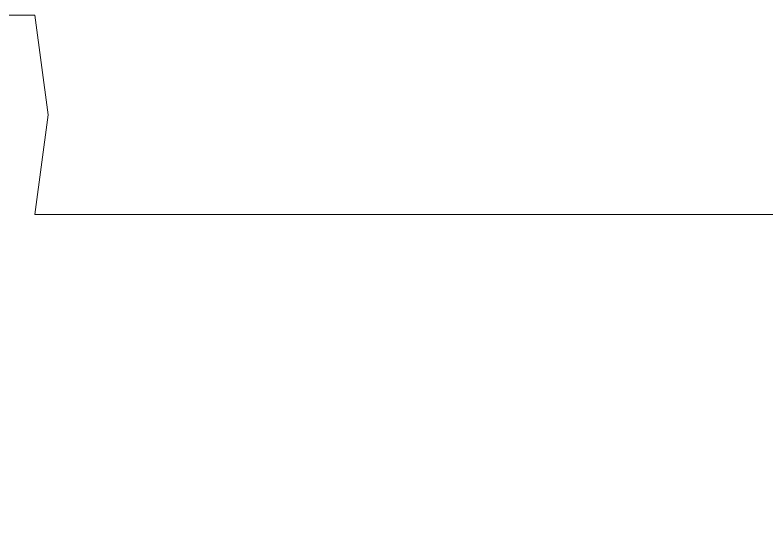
# Model space of a CAD drawing. Header units: centimetres. Extents: x -130 to 92, y -33 to 29.
# Drawn here: x -11.184 to -8.924, y 27.632 to 29.196 of the extents above; entities that cross this region are included whole.
import ezdxf

# ---------------------------------------------------------------- set-up
doc = ezdxf.new("R2010")
doc.units = ezdxf.units.CM
doc.header["$MEASUREMENT"] = 0
doc.layers.add('layer 1', color=7, linetype='Continuous')

msp = doc.modelspace()

# ---------------------------------------------------------------- linework, layer by layer
at = {"layer": 'layer 1', "color": 250, "lineweight": 9}
msp.add_open_spline([(-14.93351, 28.59628), (-14.93351, 28.59628), (-14.02901, 28.59628), (-14.02901, 28.59628), (-14.02901, 28.59628), (-14.02901, 28.59628), (-13.12453, 28.59628), (-13.12453, 28.59628), (-13.12453, 28.59628), (-13.12453, 28.59628), (-13.16453, 28.89628), (-13.16453, 28.89628), (-13.16453, 28.89628), (-13.16453, 28.89628), (-13.12453, 29.19628), (-13.12453, 29.19628), (-13.12453, 29.19628), (-13.12453, 29.19628), (-12.12453, 29.19628), (-12.12453, 29.19628), (-12.12453, 29.19628), (-12.12453, 29.19628), (-11.12453, 29.19628), (-11.12453, 29.19628), (-11.12453, 29.19628), (-11.12453, 29.19628), (-11.08453, 28.89628), (-11.08453, 28.89628), (-11.08453, 28.89628), (-11.08453, 28.89628), (-11.12453, 28.59628), (-11.12453, 28.59628), (-11.12453, 28.59628), (-11.12453, 28.59628), (-9.79513, 28.59628), (-9.79513, 28.59628), (-9.79513, 28.59628), (-9.79513, 28.59628), (-8.46573, 28.59628), (-8.46573, 28.59628), (-8.46573, 28.59628), (-8.46573, 28.59628), (-8.50573, 28.89628), (-8.50573, 28.89628), (-8.50573, 28.89628), (-8.50573, 28.89628), (-8.46573, 29.19628), (-8.46573, 29.19628), (-8.46573, 29.19628), (-8.46573, 29.19628), (-7.46573, 29.19628), (-7.46573, 29.19628), (-7.46573, 29.19628), (-7.46573, 29.19628), (-6.46573, 29.19628), (-6.46573, 29.19628), (-6.46573, 29.19628), (-6.46573, 29.19628), (-6.42573, 28.89628), (-6.42573, 28.89628), (-6.42573, 28.89628), (-6.42573, 28.89628), (-6.46573, 28.59628), (-6.46573, 28.59628), (-6.46573, 28.59628), (-6.46573, 28.59628), (-4.65673, 28.59628), (-4.65673, 28.59628), (-4.65673, 28.59628), (-4.65673, 28.59628), (-4.65673, 8.59628), (-4.65673, 8.59628), (-4.65673, 8.59628), (-4.65673, 8.59628), (-5.56123, 8.59628), (-5.56123, 8.59628), (-5.56123, 8.59628), (-5.56123, 8.59628), (-6.46573, 8.59628), (-6.46573, 8.59628), (-6.46573, 8.59628), (-6.46573, 8.59628), (-6.42573, 8.29628), (-6.42573, 8.29628), (-6.42573, 8.29628), (-6.42573, 8.29628), (-6.46573, 7.99628), (-6.46573, 7.99628), (-6.46573, 7.99628), (-6.46573, 7.99628), (-7.46573, 7.99628), (-7.46573, 7.99628), (-7.46573, 7.99628), (-7.46573, 7.99628), (-8.46573, 7.99628), (-8.46573, 7.99628), (-8.46573, 7.99628), (-8.46573, 7.99628), (-8.50573, 8.29628), (-8.50573, 8.29628), (-8.50573, 8.29628), (-8.50573, 8.29628), (-8.46573, 8.59628), (-8.46573, 8.59628), (-8.46573, 8.59628), (-8.46573, 8.59628), (-9.79513, 8.59628), (-9.79513, 8.59628), (-9.79513, 8.59628), (-9.79513, 8.59628), (-11.12453, 8.59628), (-11.12453, 8.59628), (-11.12453, 8.59628), (-11.12453, 8.59628), (-11.08453, 8.29628), (-11.08453, 8.29628), (-11.08453, 8.29628), (-11.08453, 8.29628), (-11.12453, 7.99628), (-11.12453, 7.99628), (-11.12453, 7.99628), (-11.12453, 7.99628), (-12.12453, 7.99628), (-12.12453, 7.99628), (-12.12453, 7.99628), (-12.12453, 7.99628), (-13.12453, 7.99628), (-13.12453, 7.99628), (-13.12453, 7.99628), (-13.12453, 7.99628), (-13.16453, 8.29628), (-13.16453, 8.29628), (-13.16453, 8.29628), (-13.16453, 8.29628), (-13.12453, 8.59628), (-13.12453, 8.59628), (-13.12453, 8.59628), (-13.12453, 8.59628), (-14.93351, 8.59628), (-14.93351, 8.59628), (-14.93351, 8.59628), (-14.93351, 8.59628), (-14.93351, 28.59628), (-14.93351, 28.59628)], degree=3, knots=[0, 0, 0, 0, 0.027027, 0.027027, 0.027027, 0.027027, 0.0540541, 0.0540541, 0.0540541, 0.0540541, 0.0810811, 0.0810811, 0.0810811, 0.0810811, 0.1081081, 0.1081081, 0.1081081, 0.1081081, 0.1351351, 0.1351351, 0.1351351, 0.1351351, 0.1621622, 0.1621622, 0.1621622, 0.1621622, 0.1891892, 0.1891892, 0.1891892, 0.1891892, 0.2162162, 0.2162162, 0.2162162, 0.2162162, 0.2432432, 0.2432432, 0.2432432, 0.2432432, 0.2702703, 0.2702703, 0.2702703, 0.2702703, 0.2972973, 0.2972973, 0.2972973, 0.2972973, 0.3243243, 0.3243243, 0.3243243, 0.3243243, 0.3513514, 0.3513514, 0.3513514, 0.3513514, 0.3783784, 0.3783784, 0.3783784, 0.3783784, 0.4054054, 0.4054054, 0.4054054, 0.4054054, 0.4324324, 0.4324324, 0.4324324, 0.4324324, 0.4594595, 0.4594595, 0.4594595, 0.4594595, 0.4864865, 0.4864865, 0.4864865, 0.4864865, 0.5135135, 0.5135135, 0.5135135, 0.5135135, 0.5405405, 0.5405405, 0.5405405, 0.5405405, 0.5675676, 0.5675676, 0.5675676, 0.5675676, 0.5945946, 0.5945946, 0.5945946, 0.5945946, 0.6216216, 0.6216216, 0.6216216, 0.6216216, 0.6486486, 0.6486486, 0.6486486, 0.6486486, 0.6756757, 0.6756757, 0.6756757, 0.6756757, 0.7027027, 0.7027027, 0.7027027, 0.7027027, 0.7297297, 0.7297297, 0.7297297, 0.7297297, 0.7567568, 0.7567568, 0.7567568, 0.7567568, 0.7837838, 0.7837838, 0.7837838, 0.7837838, 0.8108108, 0.8108108, 0.8108108, 0.8108108, 0.8378378, 0.8378378, 0.8378378, 0.8378378, 0.8648649, 0.8648649, 0.8648649, 0.8648649, 0.8918919, 0.8918919, 0.8918919, 0.8918919, 0.9189189, 0.9189189, 0.9189189, 0.9189189, 0.9459459, 0.9459459, 0.9459459, 0.9459459, 1, 1, 1, 1], dxfattribs=at)

doc.saveas('drawing.dxf')
